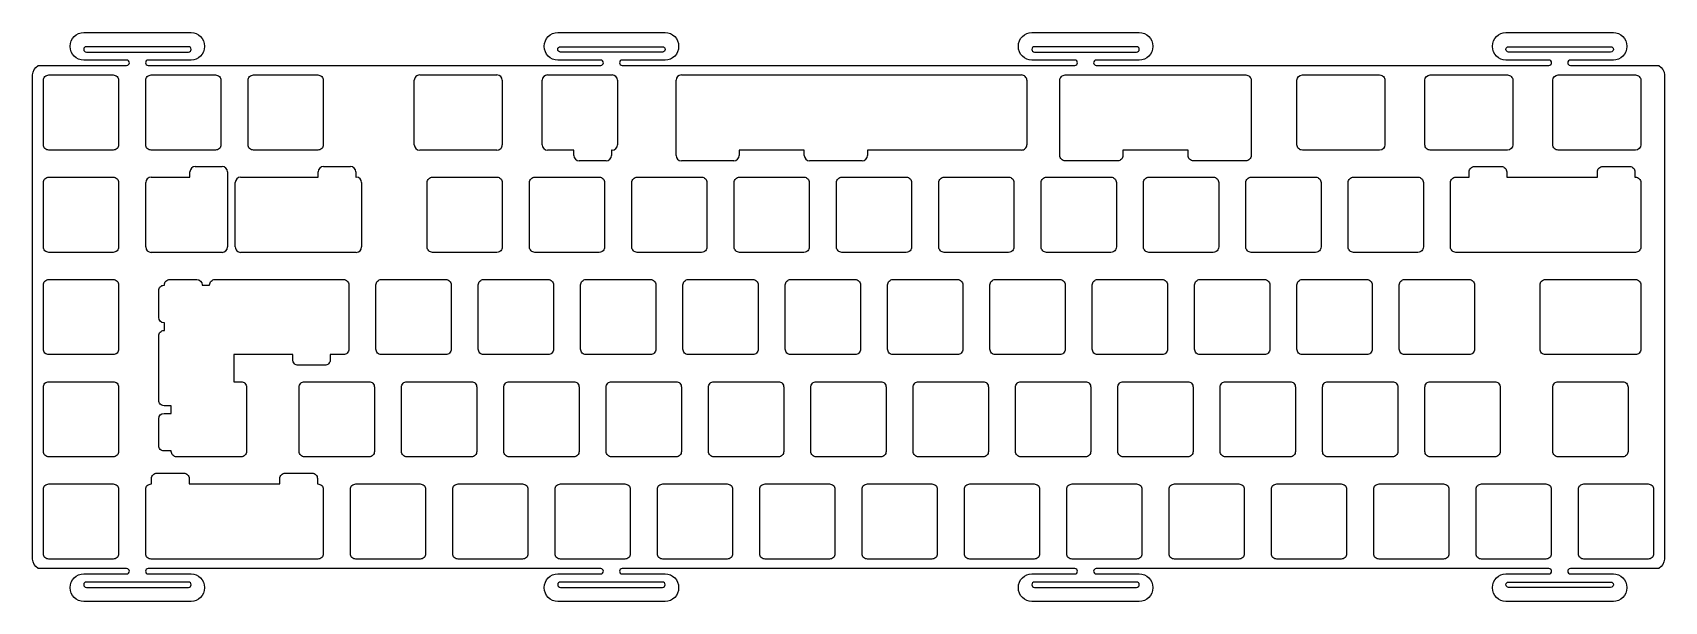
# Model space of a CAD drawing. Header units: millimetres. Extents: x -2014 to -1710, y -1452 to -1346.
import ezdxf

# ---------------------------------------------------------------- set-up
doc = ezdxf.new("R2010")
doc.units = ezdxf.units.MM
doc.layers.get('0').update_dxf_attribs({"linetype": 'CONTINUOUS'})

msp = doc.modelspace()

# ---------------------------------------------------------------- linework, layer by layer
for p, q in [((-1942.7, -1366.61), (-1942.7, -1354.61)), ((-1941.7, -1353.61), (-1927.32, -1353.61)), ((-1926.32, -1354.61), (-1926.32, -1366.61)), ((-1918.89, -1366.61), (-1918.89, -1354.61)), ((-1917.89, -1353.61), (-1912.01, -1353.61)), ((-1912.01, -1353.61), (-1907, -1353.61)), ((-1907, -1353.61), (-1905.89, -1353.61)), ((-1904.89, -1354.61), (-1904.89, -1366.61)), ((-1893.98, -1368.61), (-1893.98, -1354.61)), ((-1892.98, -1353.61), (-1829.69, -1353.61)), ((-1828.69, -1354.61), (-1828.69, -1366.61)), ((-1927.32, -1367.61), (-1941.7, -1367.61)), ((-1913, -1367.61), (-1917.89, -1367.61)), ((-1913, -1368.61), (-1913, -1367.61)), ((-1907, -1369.61), (-1912, -1369.61)), ((-1905.89, -1367.61), (-1906, -1367.61)), ((-1906, -1367.61), (-1906, -1368.61)), ((-1883.22, -1369.61), (-1892.98, -1369.61)), ((-1870.11, -1367.61), (-1882.22, -1367.61)), ((-1882.22, -1367.61), (-1882.22, -1368.61)), ((-1870.11, -1368.61), (-1870.11, -1367.61)), ((-1859.35, -1369.61), (-1869.11, -1369.61)), ((-1829.69, -1367.61), (-1858.35, -1367.61)), ((-1858.35, -1367.61), (-1858.35, -1368.61)), ((-1991.7, -1372.66), (-1984.47, -1372.66)), ((-1984.47, -1372.66), (-1984.47, -1371.66)), ((-1983.47, -1370.66), (-1978.47, -1370.66)), ((-1977.47, -1371.66), (-1977.47, -1372.65)), ((-1977.47, -1372.65), (-1977.47, -1385.66)), ((-1975.03, -1372.66), (-1963.03, -1372.66)), ((-1963.03, -1372.66), (-1960.6, -1372.66)), ((-1960.6, -1372.66), (-1960.6, -1371.66)), ((-1959.6, -1370.66), (-1954.6, -1370.66)), ((-1953.6, -1371.66), (-1953.6, -1372.66)), ((-1953.6, -1372.66), (-1953.51, -1372.66)), ((-1992.7, -1385.66), (-1992.7, -1373.66)), ((-1976.03, -1385.66), (-1976.03, -1373.66)), ((-1952.51, -1373.66), (-1952.51, -1385.66)), ((-1979.7, -1386.66), (-1991.7, -1386.66)), ((-1978.47, -1386.66), (-1979.7, -1386.66)), ((-1953.51, -1386.66), (-1975.03, -1386.66))]:
    msp.add_line(p, q)
for points in [[(-1819.75, -1351.83, 1), (-1819.75, -1350.83), (-1827.75, -1350.83, -0.414214), (-1830.25, -1348.33), (-1830.25, -1348.22, -0.414214), (-1827.75, -1345.72), (-1807.75, -1345.72, -0.414214), (-1805.25, -1348.22), (-1805.25, -1348.33, -0.414214), (-1807.75, -1350.83), (-1815.75, -1350.83, 1), (-1815.75, -1351.83), (-1731.5, -1351.83, 1), (-1731.5, -1350.83), (-1739.5, -1350.83, -0.414214), (-1742, -1348.33), (-1742, -1348.22, -0.414214), (-1739.5, -1345.72), (-1719.5, -1345.72, -0.414214), (-1717, -1348.22), (-1717, -1348.33, -0.414214), (-1719.5, -1350.83), (-1727.5, -1350.83, 0.414554), (-1728, -1351.33, 0.413874), (-1727.5, -1351.83), (-1711.01, -1351.87, -0.268852), (-1710, -1353.61), (-1710, -1443.81, -0.268852), (-1711.01, -1445.54), (-1727.5, -1445.58, 0.413874), (-1728, -1446.08, 0.414554), (-1727.5, -1446.58), (-1719.5, -1446.58, -0.414214), (-1717, -1449.08), (-1717, -1449.19, -0.414214), (-1719.5, -1451.69), (-1739.5, -1451.69, -0.414214), (-1742, -1449.19), (-1742, -1449.08, -0.414214), (-1739.5, -1446.58), (-1731.5, -1446.58, 1), (-1731.5, -1445.58), (-1815.75, -1445.58, 1), (-1815.75, -1446.58), (-1807.75, -1446.58, -0.414214), (-1805.25, -1449.08), (-1805.25, -1449.19, -0.414214), (-1807.75, -1451.69), (-1827.75, -1451.69, -0.414214), (-1830.25, -1449.19), (-1830.25, -1449.08, -0.414214), (-1827.75, -1446.58), (-1819.75, -1446.58, 1), (-1819.75, -1445.58), (-1904, -1445.58, 1), (-1904, -1446.58), (-1896, -1446.58, -0.414214), (-1893.5, -1449.08), (-1893.5, -1449.19, -0.414214), (-1896, -1451.69), (-1916, -1451.69, -0.414214), (-1918.5, -1449.19), (-1918.5, -1449.08, -0.414214), (-1916, -1446.58), (-1908, -1446.58, 1), (-1908, -1445.58), (-1992.25, -1445.58, 1), (-1992.25, -1446.58), (-1984.25, -1446.58, -0.414214), (-1981.75, -1449.08), (-1981.75, -1449.19, -0.414214), (-1984.25, -1451.69), (-2004.25, -1451.69, -0.414214), (-2006.75, -1449.19), (-2006.75, -1449.08, -0.414214), (-2004.25, -1446.58), (-1996.25, -1446.58, 0.414554), (-1995.75, -1446.08, 0.413874), (-1996.25, -1445.58), (-2012.75, -1445.54, -0.268852), (-2013.75, -1443.81), (-2013.75, -1353.61, -0.268852), (-2012.75, -1351.87), (-1996.25, -1351.83, 0.413874), (-1995.75, -1351.33, 0.414554), (-1996.25, -1350.83), (-2004.25, -1350.83, -0.414214), (-2006.75, -1348.33), (-2006.75, -1348.22, -0.414214), (-2004.25, -1345.72), (-1984.25, -1345.72, -0.414214), (-1981.75, -1348.22), (-1981.75, -1348.33, -0.414214), (-1984.25, -1350.83), (-1992.25, -1350.83, 1), (-1992.25, -1351.83), (-1908, -1351.83, 1), (-1908, -1350.83), (-1916, -1350.83, -0.414214), (-1918.5, -1348.33), (-1918.5, -1348.22, -0.414214), (-1916, -1345.72), (-1896, -1345.72, -0.414214), (-1893.5, -1348.22), (-1893.5, -1348.33, -0.414214), (-1896, -1350.83), (-1904, -1350.83, 1), (-1904, -1351.83)], [(-2003.75, -1348.34, 1), (-2003.75, -1349.34), (-1984.75, -1349.34, 1), (-1984.75, -1348.34)], [(-1896.5, -1349.34), (-1915.5, -1349.34, -1), (-1915.5, -1348.34), (-1896.5, -1348.34, -1)], [(-1827.25, -1348.34, 1), (-1827.25, -1349.34), (-1808.25, -1349.34, 1), (-1808.25, -1348.34)], [(-1720, -1349.34), (-1739, -1349.34, -1), (-1739, -1348.34), (-1720, -1348.34, -1)], [(-1998.75, -1367.61), (-2010.75, -1367.61, -0.414214), (-2011.75, -1366.61), (-2011.75, -1354.61, -0.414214), (-2010.75, -1353.61), (-1998.75, -1353.61, -0.414214), (-1997.75, -1354.61), (-1997.75, -1366.61, -0.414214)], [(-1991.7, -1353.61), (-1979.7, -1353.61, -0.414214), (-1978.7, -1354.61), (-1978.7, -1366.61, -0.414214), (-1979.7, -1367.61), (-1991.7, -1367.61, -0.414214), (-1992.7, -1366.61), (-1992.7, -1354.61, -0.414214)], [(-1959.65, -1354.61), (-1959.65, -1366.61, -0.414214), (-1960.65, -1367.61), (-1972.65, -1367.61, -0.414214), (-1973.65, -1366.61), (-1973.65, -1354.61, -0.414214), (-1972.65, -1353.61), (-1960.65, -1353.61, -0.414214)], [(-1798.67, -1368.61), (-1798.67, -1367.61), (-1810.78, -1367.61), (-1810.78, -1368.61, -0.414214), (-1811.78, -1369.61), (-1821.55, -1369.61, -0.414214), (-1822.55, -1368.61), (-1822.55, -1354.61, -0.414214), (-1821.55, -1353.61), (-1787.91, -1353.61, -0.414214), (-1786.91, -1354.61), (-1786.91, -1368.61, -0.414214), (-1787.91, -1369.61), (-1797.67, -1369.61, -0.414214)], [(-1777.39, -1353.61), (-1763.01, -1353.61, -0.414217), (-1762.01, -1354.61), (-1762.01, -1366.61, -0.41421), (-1763.01, -1367.61), (-1777.39, -1367.61, -0.414217), (-1778.39, -1366.61), (-1778.39, -1354.61, -0.414211)], [(-1753.58, -1353.61), (-1739.2, -1353.61, -0.414217), (-1738.2, -1354.61), (-1738.2, -1366.61, -0.41421), (-1739.2, -1367.61), (-1753.58, -1367.61, -0.414217), (-1754.58, -1366.61), (-1754.58, -1354.61, -0.414211)], [(-1730.77, -1366.61), (-1730.77, -1354.61, -0.41421), (-1729.77, -1353.61), (-1715.38, -1353.61, -0.414217), (-1714.38, -1354.61), (-1714.38, -1366.61, -0.41421), (-1715.38, -1367.61), (-1729.77, -1367.61, -0.414217)], [(-2011.75, -1385.66), (-2011.75, -1373.66, -0.414214), (-2010.75, -1372.66), (-1998.75, -1372.66, -0.414214), (-1997.75, -1373.66), (-1997.75, -1385.66, -0.414214), (-1998.75, -1386.66), (-2010.75, -1386.66, -0.414214)], [(-1939.32, -1372.66), (-1927.32, -1372.66, -0.414214), (-1926.32, -1373.66), (-1926.32, -1385.66, -0.414214), (-1927.32, -1386.66), (-1939.32, -1386.66, -0.414214), (-1940.32, -1385.66), (-1940.32, -1373.66, -0.414214)], [(-1908.27, -1386.66), (-1920.27, -1386.66, -0.414214), (-1921.27, -1385.66), (-1921.27, -1373.66, -0.414214), (-1920.27, -1372.66), (-1908.27, -1372.66, -0.414214), (-1907.27, -1373.66), (-1907.27, -1385.66, -0.414214)], [(-1889.22, -1386.66), (-1901.22, -1386.66, -0.414214), (-1902.22, -1385.66), (-1902.22, -1373.66, -0.414214), (-1901.22, -1372.66), (-1889.22, -1372.66, -0.414214), (-1888.22, -1373.66), (-1888.22, -1385.66, -0.414214)], [(-1870.17, -1386.66), (-1882.17, -1386.66, -0.414214), (-1883.17, -1385.66), (-1883.17, -1373.66, -0.414214), (-1882.17, -1372.66), (-1870.17, -1372.66, -0.414214), (-1869.17, -1373.66), (-1869.17, -1385.66, -0.414214)], [(-1850.12, -1373.66), (-1850.12, -1385.66, -0.414214), (-1851.12, -1386.66), (-1863.12, -1386.66, -0.414214), (-1864.12, -1385.66), (-1864.12, -1373.66, -0.414214), (-1863.12, -1372.66), (-1851.12, -1372.66, -0.414214)], [(-1844.07, -1372.66), (-1832.07, -1372.66, -0.414214), (-1831.07, -1373.66), (-1831.07, -1385.66, -0.414214), (-1832.07, -1386.66), (-1844.07, -1386.66, -0.414214), (-1845.07, -1385.66), (-1845.07, -1373.66, -0.414214)], [(-1812.02, -1373.66), (-1812.02, -1385.66, -0.414214), (-1813.02, -1386.66), (-1825.02, -1386.66, -0.414214), (-1826.02, -1385.66), (-1826.02, -1373.66, -0.414214), (-1825.02, -1372.66), (-1813.02, -1372.66, -0.414214)], [(-1806.97, -1385.66), (-1806.97, -1373.66, -0.414214), (-1805.97, -1372.66), (-1793.97, -1372.66, -0.414214), (-1792.97, -1373.66), (-1792.97, -1385.66, -0.414214), (-1793.97, -1386.66), (-1805.97, -1386.66, -0.414214)], [(-1774.92, -1386.66), (-1786.92, -1386.66, -0.414214), (-1787.92, -1385.66), (-1787.92, -1373.66, -0.414214), (-1786.92, -1372.66), (-1774.92, -1372.66, -0.414214), (-1773.92, -1373.66), (-1773.92, -1385.66, -0.414214)], [(-1767.87, -1372.66), (-1755.87, -1372.66, -0.414214), (-1754.87, -1373.66), (-1754.87, -1385.66, -0.414214), (-1755.87, -1386.66), (-1767.87, -1386.66, -0.414214), (-1768.87, -1385.66), (-1768.87, -1373.66, -0.414214)], [(-1715.39, -1386.66), (-1748.82, -1386.66, -0.414214), (-1749.82, -1385.66), (-1749.82, -1373.66, -0.414214), (-1748.82, -1372.66), (-1746.35, -1372.66), (-1746.35, -1371.66, -0.414214), (-1745.35, -1370.66), (-1740.35, -1370.66, -0.414214), (-1739.35, -1371.66), (-1739.35, -1372.66), (-1722.47, -1372.66), (-1722.47, -1371.66, -0.414214), (-1721.47, -1370.66), (-1716.47, -1370.66, -0.414214), (-1715.47, -1371.66), (-1715.47, -1372.66), (-1715.39, -1372.66, -0.414214), (-1714.39, -1373.66), (-1714.39, -1385.66, -0.414214)], [(-1998.75, -1405.71), (-2010.75, -1405.71, -0.414214), (-2011.75, -1404.71), (-2011.75, -1392.71, -0.414214), (-2010.75, -1391.71), (-1998.75, -1391.71, -0.414214), (-1997.75, -1392.71), (-1997.75, -1404.71, -0.414214)], [(-1987.94, -1416.67), (-1987.94, -1415.23), (-1989.29, -1415.23, -0.414214), (-1990.29, -1414.23), (-1990.29, -1402.23, -0.414214), (-1989.29, -1401.23), (-1989.23, -1401.23), (-1989.23, -1399.79), (-1989.29, -1399.79, -0.412767), (-1990.29, -1398.8), (-1990.29, -1393.79, -0.414214), (-1989.29, -1392.79), (-1989.23, -1392.79), (-1989.23, -1392.71, -0.414214), (-1988.23, -1391.71), (-1983.16, -1391.71, -0.401509), (-1982.2, -1392.7), (-1982.2, -1392.79), (-1980.8, -1392.79), (-1980.8, -1392.71, -0.414214), (-1979.8, -1391.71), (-1955.89, -1391.71, -0.414214), (-1954.89, -1392.71), (-1954.89, -1404.71, -0.414214), (-1955.89, -1405.71), (-1958.36, -1405.71), (-1958.36, -1406.71, -0.414214), (-1959.36, -1407.71), (-1961.86, -1407.71), (-1964.32, -1407.7, -0.414446), (-1965.32, -1406.7), (-1965.32, -1405.71), (-1976.29, -1405.71), (-1976.29, -1410.76), (-1974.94, -1410.76, -0.414214), (-1973.94, -1411.76), (-1973.94, -1423.76, -0.414214), (-1974.94, -1424.76), (-1986.94, -1424.76, -0.414214), (-1987.94, -1423.76), (-1987.94, -1423.67), (-1989.29, -1423.67, -0.414214), (-1990.29, -1422.67), (-1990.29, -1417.66, -0.412767), (-1989.29, -1416.67)], [(-1949.84, -1404.71), (-1949.84, -1392.71, -0.414214), (-1948.84, -1391.71), (-1936.84, -1391.71, -0.414214), (-1935.84, -1392.71), (-1935.84, -1404.71, -0.414214), (-1936.84, -1405.71), (-1948.84, -1405.71, -0.414214)], [(-1916.79, -1392.71), (-1916.79, -1404.71, -0.414214), (-1917.79, -1405.71), (-1929.79, -1405.71, -0.414214), (-1930.79, -1404.71), (-1930.79, -1392.71, -0.414214), (-1929.79, -1391.71), (-1917.79, -1391.71, -0.414214)], [(-1898.74, -1405.71), (-1910.74, -1405.71, -0.414214), (-1911.74, -1404.71), (-1911.74, -1392.71, -0.414214), (-1910.74, -1391.71), (-1898.74, -1391.71, -0.414214), (-1897.74, -1392.71), (-1897.74, -1404.71, -0.414214)], [(-1892.69, -1404.71), (-1892.69, -1392.71, -0.414214), (-1891.69, -1391.71), (-1879.69, -1391.71, -0.414214), (-1878.69, -1392.71), (-1878.69, -1404.71, -0.414214), (-1879.69, -1405.71), (-1891.69, -1405.71, -0.414214)], [(-1859.64, -1392.71), (-1859.64, -1404.71, -0.414214), (-1860.64, -1405.71), (-1872.64, -1405.71, -0.414214), (-1873.64, -1404.71), (-1873.64, -1392.71, -0.414214), (-1872.64, -1391.71), (-1860.64, -1391.71, -0.414214)], [(-1854.59, -1404.71), (-1854.59, -1392.71, -0.414214), (-1853.59, -1391.71), (-1841.59, -1391.71, -0.414214), (-1840.59, -1392.71), (-1840.59, -1404.71, -0.414214), (-1841.59, -1405.71), (-1853.59, -1405.71, -0.414214)], [(-1822.54, -1405.71), (-1834.54, -1405.71, -0.414214), (-1835.54, -1404.71), (-1835.54, -1392.71, -0.414214), (-1834.54, -1391.71), (-1822.54, -1391.71, -0.414214), (-1821.54, -1392.71), (-1821.54, -1404.71, -0.414214)], [(-1803.49, -1405.71), (-1815.49, -1405.71, -0.414214), (-1816.49, -1404.71), (-1816.49, -1392.71, -0.414214), (-1815.49, -1391.71), (-1803.49, -1391.71, -0.414214), (-1802.49, -1392.71), (-1802.49, -1404.71, -0.414214)], [(-1796.44, -1391.71), (-1784.44, -1391.71, -0.414214), (-1783.44, -1392.71), (-1783.44, -1404.71, -0.414214), (-1784.44, -1405.71), (-1796.44, -1405.71, -0.414214), (-1797.44, -1404.71), (-1797.44, -1392.71, -0.414214)], [(-1765.39, -1405.71), (-1777.39, -1405.71, -0.414214), (-1778.39, -1404.71), (-1778.39, -1392.71, -0.414214), (-1777.39, -1391.71), (-1765.39, -1391.71, -0.414214), (-1764.39, -1392.71), (-1764.39, -1404.71, -0.414214)], [(-1746.34, -1405.71), (-1758.34, -1405.71, -0.414214), (-1759.34, -1404.71), (-1759.34, -1392.71, -0.414214), (-1758.34, -1391.71), (-1746.34, -1391.71, -0.414214), (-1745.34, -1392.71), (-1745.34, -1404.71, -0.414214)], [(-1715.38, -1405.71), (-1732.15, -1405.71, -0.414214), (-1733.15, -1404.71), (-1733.15, -1392.71, -0.414214), (-1732.15, -1391.71), (-1715.38, -1391.71, -0.414214), (-1714.38, -1392.71), (-1714.38, -1404.71, -0.414214)], [(-2011.75, -1423.76), (-2011.75, -1411.76, -0.414214), (-2010.75, -1410.76), (-1998.75, -1410.76, -0.414214), (-1997.75, -1411.76), (-1997.75, -1423.76, -0.414214), (-1998.75, -1424.76), (-2010.75, -1424.76, -0.414214)], [(-1964.13, -1423.76), (-1964.13, -1411.76, -0.414214), (-1963.13, -1410.76), (-1951.13, -1410.76, -0.414214), (-1950.13, -1411.76), (-1950.13, -1423.76, -0.414214), (-1951.13, -1424.76), (-1963.13, -1424.76, -0.414214)], [(-1944.08, -1410.76), (-1932.08, -1410.76, -0.414214), (-1931.08, -1411.76), (-1931.08, -1423.76, -0.414214), (-1932.08, -1424.76), (-1944.08, -1424.76, -0.414214), (-1945.08, -1423.76), (-1945.08, -1411.76, -0.414214)], [(-1925.03, -1410.76), (-1913.03, -1410.76, -0.414214), (-1912.03, -1411.76), (-1912.03, -1423.76, -0.414214), (-1913.03, -1424.76), (-1925.03, -1424.76, -0.414214), (-1926.03, -1423.76), (-1926.03, -1411.76, -0.414214)], [(-1892.98, -1411.76), (-1892.98, -1423.76, -0.414214), (-1893.98, -1424.76), (-1905.98, -1424.76, -0.414214), (-1906.98, -1423.76), (-1906.98, -1411.76, -0.414214), (-1905.98, -1410.76), (-1893.98, -1410.76, -0.414214)], [(-1886.93, -1410.76), (-1874.93, -1410.76, -0.414214), (-1873.93, -1411.76), (-1873.93, -1423.76, -0.414214), (-1874.93, -1424.76), (-1886.93, -1424.76, -0.414214), (-1887.93, -1423.76), (-1887.93, -1411.76, -0.414214)], [(-1868.88, -1423.76), (-1868.88, -1411.76, -0.414214), (-1867.88, -1410.76), (-1855.88, -1410.76, -0.414214), (-1854.88, -1411.76), (-1854.88, -1423.76, -0.414214), (-1855.88, -1424.76), (-1867.88, -1424.76, -0.414214)], [(-1848.83, -1410.76), (-1836.83, -1410.76, -0.414214), (-1835.83, -1411.76), (-1835.83, -1423.76, -0.414214), (-1836.83, -1424.76), (-1848.83, -1424.76, -0.414214), (-1849.83, -1423.76), (-1849.83, -1411.76, -0.414214)], [(-1830.78, -1423.76), (-1830.78, -1411.76, -0.414214), (-1829.78, -1410.76), (-1817.78, -1410.76, -0.414214), (-1816.78, -1411.76), (-1816.78, -1423.76, -0.414214), (-1817.78, -1424.76), (-1829.78, -1424.76, -0.414214)], [(-1797.73, -1411.76), (-1797.73, -1423.76, -0.414214), (-1798.73, -1424.76), (-1810.73, -1424.76, -0.414214), (-1811.73, -1423.76), (-1811.73, -1411.76, -0.414214), (-1810.73, -1410.76), (-1798.73, -1410.76, -0.414214)], [(-1792.68, -1423.76), (-1792.68, -1411.76, -0.414214), (-1791.68, -1410.76), (-1779.68, -1410.76, -0.414214), (-1778.68, -1411.76), (-1778.68, -1423.76, -0.414214), (-1779.68, -1424.76), (-1791.68, -1424.76, -0.414214)], [(-1760.63, -1424.76), (-1772.63, -1424.76, -0.414214), (-1773.63, -1423.76), (-1773.63, -1411.76, -0.414214), (-1772.63, -1410.76), (-1760.63, -1410.76, -0.414214), (-1759.63, -1411.76), (-1759.63, -1423.76, -0.414214)], [(-1741.58, -1424.76), (-1753.58, -1424.76, -0.414214), (-1754.58, -1423.76), (-1754.58, -1411.76, -0.414214), (-1753.58, -1410.76), (-1741.58, -1410.76, -0.414214), (-1740.58, -1411.76), (-1740.58, -1423.76, -0.414214)], [(-1729.77, -1410.76), (-1717.77, -1410.76, -0.414214), (-1716.77, -1411.76), (-1716.77, -1423.76, -0.414214), (-1717.77, -1424.76), (-1729.77, -1424.76, -0.414214), (-1730.77, -1423.76), (-1730.77, -1411.76, -0.414214)], [(-1997.75, -1430.81), (-1997.75, -1442.81, -0.414214), (-1998.75, -1443.81), (-2010.75, -1443.81, -0.414214), (-2011.75, -1442.81), (-2011.75, -1430.81, -0.414214), (-2010.75, -1429.81), (-1998.75, -1429.81, -0.414214)], [(-1960.65, -1443.81), (-1991.7, -1443.81, -0.414214), (-1992.7, -1442.81), (-1992.7, -1430.81, -0.414214), (-1991.7, -1429.81), (-1991.62, -1429.81), (-1991.62, -1428.81, -0.414214), (-1990.62, -1427.81), (-1985.62, -1427.81, -0.414214), (-1984.62, -1428.81), (-1984.62, -1429.81), (-1967.74, -1429.81), (-1967.74, -1428.81, -0.414214), (-1966.74, -1427.81), (-1961.74, -1427.81, -0.414214), (-1960.74, -1428.81), (-1960.74, -1429.81), (-1960.65, -1429.81, -0.414214), (-1959.65, -1430.81), (-1959.65, -1442.81, -0.414214)], [(-1953.6, -1429.81), (-1941.6, -1429.81, -0.414214), (-1940.6, -1430.81), (-1940.6, -1442.81, -0.414214), (-1941.6, -1443.81), (-1953.6, -1443.81, -0.414214), (-1954.6, -1442.81), (-1954.6, -1430.81, -0.414214)], [(-1934.55, -1429.81), (-1922.55, -1429.81, -0.414214), (-1921.55, -1430.81), (-1921.55, -1442.81, -0.414214), (-1922.55, -1443.81), (-1934.55, -1443.81, -0.414214), (-1935.55, -1442.81), (-1935.55, -1430.81, -0.414214)], [(-1916.5, -1442.81), (-1916.5, -1430.81, -0.414214), (-1915.5, -1429.81), (-1903.5, -1429.81, -0.414214), (-1902.5, -1430.81), (-1902.5, -1442.81, -0.414214), (-1903.5, -1443.81), (-1915.5, -1443.81, -0.414214)], [(-1896.45, -1429.81), (-1884.45, -1429.81, -0.414214), (-1883.45, -1430.81), (-1883.45, -1442.81, -0.414214), (-1884.45, -1443.81), (-1896.45, -1443.81, -0.414214), (-1897.45, -1442.81), (-1897.45, -1430.81, -0.414214)], [(-1878.4, -1442.81), (-1878.4, -1430.81, -0.414214), (-1877.4, -1429.81), (-1865.4, -1429.81, -0.414214), (-1864.4, -1430.81), (-1864.4, -1442.81, -0.414214), (-1865.4, -1443.81), (-1877.4, -1443.81, -0.414214)], [(-1859.35, -1442.81), (-1859.35, -1430.81, -0.414214), (-1858.35, -1429.81), (-1846.35, -1429.81, -0.414214), (-1845.35, -1430.81), (-1845.35, -1442.81, -0.414214), (-1846.35, -1443.81), (-1858.35, -1443.81, -0.414214)], [(-1839.3, -1429.81), (-1827.3, -1429.81, -0.414214), (-1826.3, -1430.81), (-1826.3, -1442.81, -0.414214), (-1827.3, -1443.81), (-1839.3, -1443.81, -0.414214), (-1840.3, -1442.81), (-1840.3, -1430.81, -0.414214)], [(-1821.25, -1442.81), (-1821.25, -1430.81, -0.414214), (-1820.25, -1429.81), (-1808.25, -1429.81, -0.414214), (-1807.25, -1430.81), (-1807.25, -1442.81, -0.414214), (-1808.25, -1443.81), (-1820.25, -1443.81, -0.414214)], [(-1789.2, -1443.81), (-1801.2, -1443.81, -0.414214), (-1802.2, -1442.81), (-1802.2, -1430.81, -0.414214), (-1801.2, -1429.81), (-1789.2, -1429.81, -0.414214), (-1788.2, -1430.81), (-1788.2, -1442.81, -0.414214)], [(-1782.15, -1429.81), (-1770.15, -1429.81, -0.414214), (-1769.15, -1430.81), (-1769.15, -1442.81, -0.414214), (-1770.15, -1443.81), (-1782.15, -1443.81, -0.414214), (-1783.15, -1442.81), (-1783.15, -1430.81, -0.414214)], [(-1751.1, -1443.81), (-1763.1, -1443.81, -0.414214), (-1764.1, -1442.81), (-1764.1, -1430.81, -0.414214), (-1763.1, -1429.81), (-1751.1, -1429.81, -0.414214), (-1750.1, -1430.81), (-1750.1, -1442.81, -0.414214)], [(-1744.05, -1429.81), (-1732.05, -1429.81, -0.414214), (-1731.05, -1430.81), (-1731.05, -1442.81, -0.414214), (-1732.05, -1443.81), (-1744.05, -1443.81, -0.414214), (-1745.05, -1442.81), (-1745.05, -1430.81, -0.414214)], [(-1713, -1443.81), (-1725, -1443.81, -0.414214), (-1726, -1442.81), (-1726, -1430.81, -0.414214), (-1725, -1429.81), (-1713, -1429.81, -0.414214), (-1712, -1430.81), (-1712, -1442.81, -0.414214)], [(-2003.75, -1448.08, 1), (-2003.75, -1449.08), (-1984.75, -1449.08, 1), (-1984.75, -1448.08)], [(-1915.5, -1448.08, 1), (-1915.5, -1449.08), (-1896.5, -1449.08, 1), (-1896.5, -1448.08)], [(-1827.25, -1448.08, 1), (-1827.25, -1449.08), (-1808.25, -1449.08, 1), (-1808.25, -1448.08)], [(-1720, -1449.08), (-1739, -1449.08, -1), (-1739, -1448.08), (-1720, -1448.08, -1)]]:
    msp.add_lwpolyline(points, format="xyb", close=True)
for centre, start, end in [((-1941.7, -1354.61), 89.9989, 180), ((-1927.32, -1354.61), 0, 89.9994), ((-1917.89, -1354.61), 90, 180), ((-1905.89, -1354.61), 0, 90), ((-1892.98, -1354.61), 90.0003, 180), ((-1829.69, -1354.61), 0, 90.0003), ((-1941.7, -1366.61), 180, 269.9995), ((-1927.32, -1366.61), -90.0006, 0), ((-1917.89, -1366.61), 180, 270), ((-1905.89, -1366.61), -90, 0), ((-1829.69, -1366.61), -90.0012, 0), ((-1912, -1368.61), 180, 270), ((-1907, -1368.61), -90, 0), ((-1892.98, -1368.61), 180, 270), ((-1883.22, -1368.61), -90, 0), ((-1869.11, -1368.61), 180, 270), ((-1859.35, -1368.61), -90, 0), ((-1991.7, -1373.66), 90, 180), ((-1983.47, -1371.66), 90, 180), ((-1978.47, -1371.66), 0, 90), ((-1975.03, -1373.66), 90, 180), ((-1959.6, -1371.66), 90, 180), ((-1954.6, -1371.66), 0, 90), ((-1953.51, -1373.66), 0, 90), ((-1991.7, -1385.66), 180, 270), ((-1978.47, -1385.66), -89.7168, 0), ((-1975.03, -1385.66), 180, 270.0012), ((-1953.51, -1385.66), -89.9988, 0)]:
    msp.add_arc(centre, 1, start, end)

doc.saveas('drawing.dxf')
